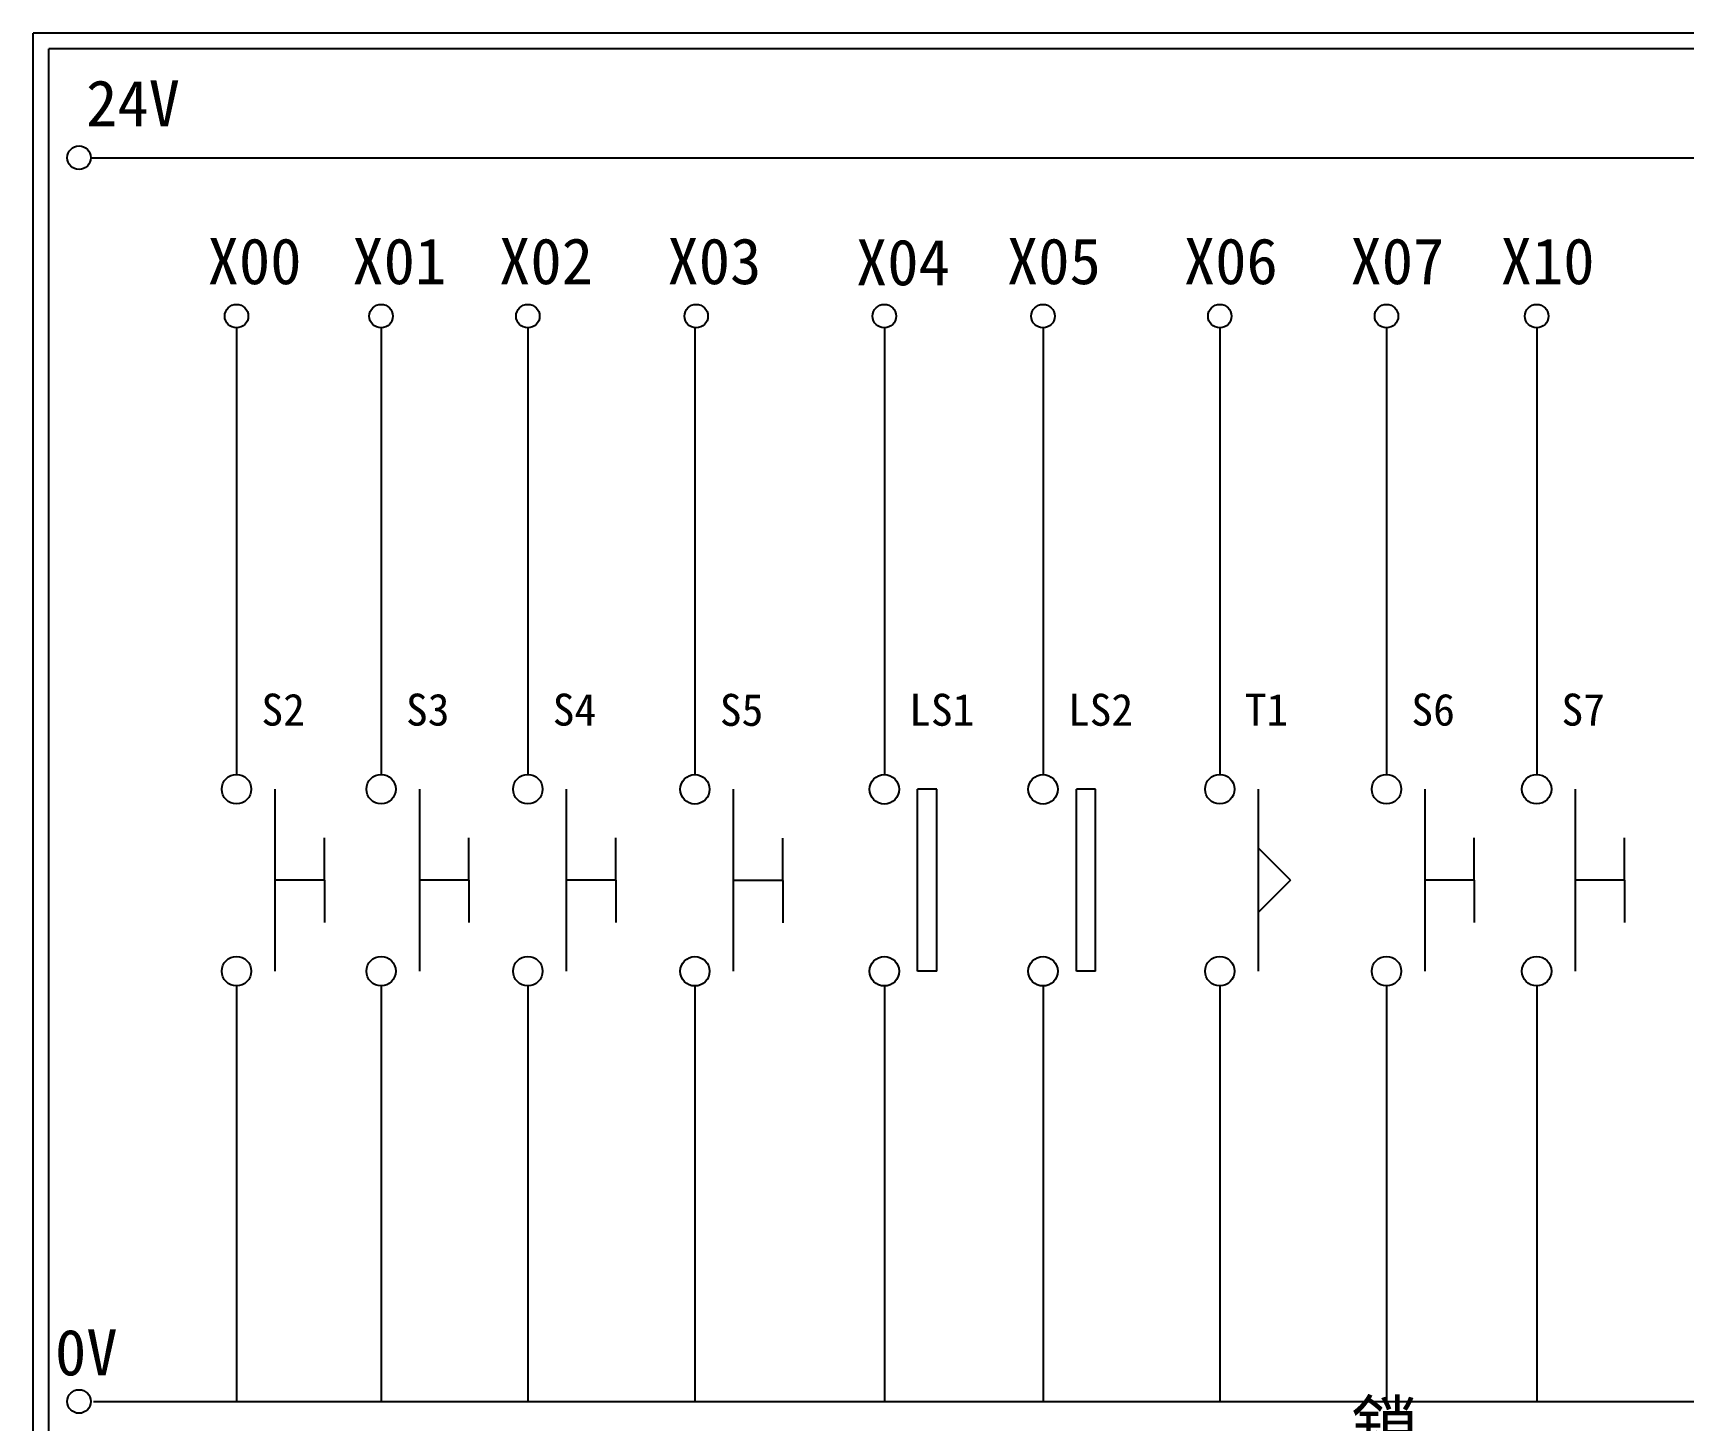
# Model space of a CAD drawing. Extents: x 325 to 612, y 3 to 207.
# Drawn here: x 325.3 to 454.4, y 98.4 to 207 of the extents above; entities that cross this region are included whole.
import ezdxf

# ---------------------------------------------------------------- set-up
doc = ezdxf.new("R2010")
doc.units = 0
doc.layers.get('0').update_dxf_attribs({"linetype": 'CONTINUOUS'})
doc.layers.add('圖框層', color=7, linetype='CONTINUOUS')
doc.layers.add('標尺寸層', color=3, linetype='CONTINUOUS')
doc.styles.add('CNS', font='romanc.shx', dxfattribs={"bigfont": 'chineset.shx'})
doc.styles.add('STSL', font='KAIU.TTF')

msp = doc.modelspace()

# ---------------------------------------------------------------- linework, layer by layer
for p, q in [((396.02, 147.83), (394.52, 147.83)), ((408.44, 147.83), (406.94, 147.83)), ((348.11, 140.73), (348.11, 144.04)), ((359.42, 140.73), (359.42, 144.04)), ((370.91, 140.73), (370.91, 144.04)), ((383.97, 140.71), (383.97, 144.02)), ((438.07, 140.73), (438.07, 144.04)), ((449.82, 140.73), (449.82, 144.04)), ((348.11, 140.73), (348.11, 137.42)), ((359.42, 140.73), (359.42, 137.42)), ((370.91, 140.73), (370.91, 137.42)), ((383.97, 140.71), (383.97, 137.4)), ((438.07, 140.73), (438.07, 137.42)), ((449.82, 140.73), (449.82, 137.42)), ((396.02, 133.6), (394.52, 133.6)), ((408.44, 133.6), (406.94, 133.6))]:
    msp.add_line(p, q)
at = {"layer": '圖框層', "color": 7}
for p, q in [((612.32, 206.97), (325.32, 206.97)), ((325.32, 3), (325.32, 206.97)), ((611.07, 205.72), (326.57, 205.72)), ((326.57, 4.25), (326.57, 205.72))]:
    msp.add_line(p, q, dxfattribs=at)
at = {"layer": '標尺寸層', "color": 7}
for p, q in [((329.84, 197.22), (607.44, 197.22)), ((341.24, 183.91), (341.24, 148.99)), ((352.55, 183.91), (352.55, 148.99)), ((364.03, 183.91), (364.03, 148.99)), ((377.1, 183.91), (377.1, 148.98)), ((391.92, 183.91), (391.92, 148.99)), ((404.33, 183.91), (404.33, 148.99)), ((418.16, 183.91), (418.16, 148.99)), ((431.2, 183.91), (431.2, 148.99)), ((442.95, 183.91), (442.95, 148.99)), ((344.25, 147.84), (344.25, 133.61)), ((355.56, 147.84), (355.56, 133.61)), ((367.04, 147.84), (367.04, 133.61)), ((380.1, 147.83), (380.1, 133.6)), ((394.52, 133.6), (394.52, 147.83)), ((396.02, 133.6), (396.02, 147.83)), ((406.94, 133.6), (406.94, 147.83)), ((408.44, 133.6), (408.44, 147.83)), ((421.17, 147.84), (421.17, 133.61)), ((434.21, 147.84), (434.21, 133.61)), ((445.95, 147.84), (445.95, 133.61)), ((348.11, 140.73), (344.25, 140.73)), ((359.42, 140.73), (355.56, 140.73)), ((370.91, 140.73), (367.04, 140.73)), ((383.97, 140.71), (380.1, 140.71)), ((438.07, 140.73), (434.21, 140.73)), ((449.82, 140.73), (445.95, 140.73)), ((341.24, 132.46), (341.24, 99.96)), ((352.55, 132.46), (352.55, 99.96)), ((364.03, 132.46), (364.03, 99.96)), ((377.1, 132.45), (377.1, 99.95)), ((377.1, 132.45), (377.1, 99.95)), ((391.92, 132.46), (391.92, 99.96)), ((391.92, 132.45), (391.92, 99.96)), ((404.33, 132.46), (404.33, 99.96)), ((404.33, 132.45), (404.33, 99.96)), ((418.16, 132.46), (418.16, 99.96)), ((431.2, 132.46), (431.2, 99.96)), ((442.95, 132.46), (442.95, 99.96)), ((330.05, 99.96), (607.92, 99.96))]:
    msp.add_line(p, q, dxfattribs=at)
at = {"layer": '標尺寸層', "color": 0}
for q in [(421.17, 143.25), (421.17, 138.2)]:
    msp.add_line((423.7, 140.73), q, dxfattribs=at)
at = {"layer": '標尺寸層', "color": 7}
for centre, radius in [((328.92, 197.22), 0.92), ((341.24, 184.83), 0.92), ((352.55, 184.83), 0.92), ((364.03, 184.83), 0.92), ((377.2, 184.83), 0.92), ((377.2, 184.83), 0.92), ((391.92, 184.83), 0.92), ((404.33, 184.83), 0.92), ((418.16, 184.83), 0.92), ((431.2, 184.83), 0.92), ((442.95, 184.83), 0.92), ((341.24, 147.84), 1.15), ((352.55, 147.84), 1.15), ((364.03, 147.84), 1.15), ((377.1, 147.83), 1.15), ((391.92, 147.83), 1.15), ((404.33, 147.83), 1.15), ((418.16, 147.84), 1.15), ((431.2, 147.84), 1.15), ((442.95, 147.84), 1.15), ((341.24, 133.61), 1.15), ((352.55, 133.61), 1.15), ((364.03, 133.61), 1.15), ((377.1, 133.6), 1.15), ((391.92, 133.6), 1.15), ((404.33, 133.6), 1.15), ((418.16, 133.61), 1.15), ((431.2, 133.61), 1.15), ((442.95, 133.61), 1.15), ((328.92, 99.96), 0.92)]:
    msp.add_circle(centre, radius, dxfattribs=at)

# ---------------------------------------------------------------- texts
at = {"layer": '圖框層', "color": 4, "style": 'STSL'}
for s, height, p in [('24V', 3.6, (329.47, 199.68)), ('X00', 3.6, (338.98, 187.33)), ('X01', 3.6, (350.3, 187.33)), ('X02', 3.6, (361.78, 187.33)), ('X03', 3.6, (374.95, 187.33)), ('X04', 3.6, (389.7, 187.24)), ('X05', 3.6, (401.51, 187.33)), ('X06', 3.6, (415.35, 187.33)), ('X07', 3.6, (428.38, 187.33)), ('X10', 3.6, (440.13, 187.33)), ('S2', 2.5, (343.19, 152.81)), ('S3', 2.5, (354.5, 152.81)), ('S4', 2.5, (365.98, 152.81)), ('S5', 2.5, (379.05, 152.79)), ('LS1', 2.5, (393.86, 152.8)), ('LS2', 2.5, (406.28, 152.8)), ('T1', 2.5, (420.11, 152.81)), ('S6', 2.5, (433.15, 152.81)), ('S7', 2.5, (444.89, 152.81)), ('0V', 3.6, (327.04, 102))]:
    msp.add_text(s, height=height, dxfattribs=at).set_placement(p)
at = {"layer": '標尺寸層', "color": 7, "insert": (428.43, 99.96), "char_height": 3.9, "width": 4.9608, "attachment_point": 1, "style": 'CNS'}
msp.add_mtext('{\\fDFKai-SB|b0|i0|c136|p65;鎖螺絲手動開關}', dxfattribs=at)

doc.saveas('drawing.dxf')
